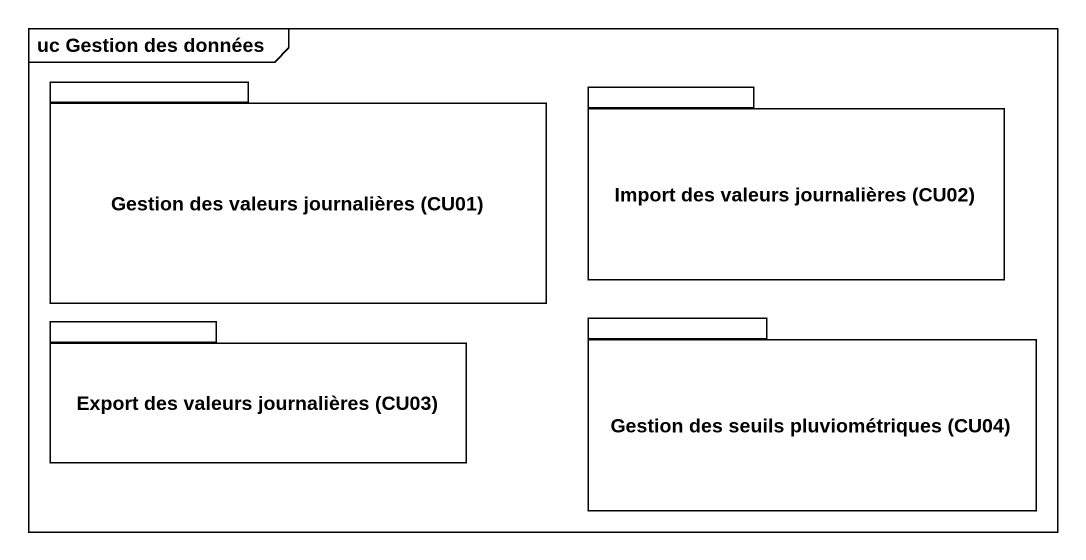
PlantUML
@startuml
mainframe uc Gestion des données
package "Gestion des valeurs journalières (CU01)" as Gestion_des_valeurs {
}
package "Import des valeurs journalières (CU02)" as Import_des_valeurs {
}
package "Export des valeurs journalières (CU03)" as Export_des_valeurs {
}
package "Gestion des seuils pluviométriques (CU04)" as Gestion_des_seuils {
}
@enduml
